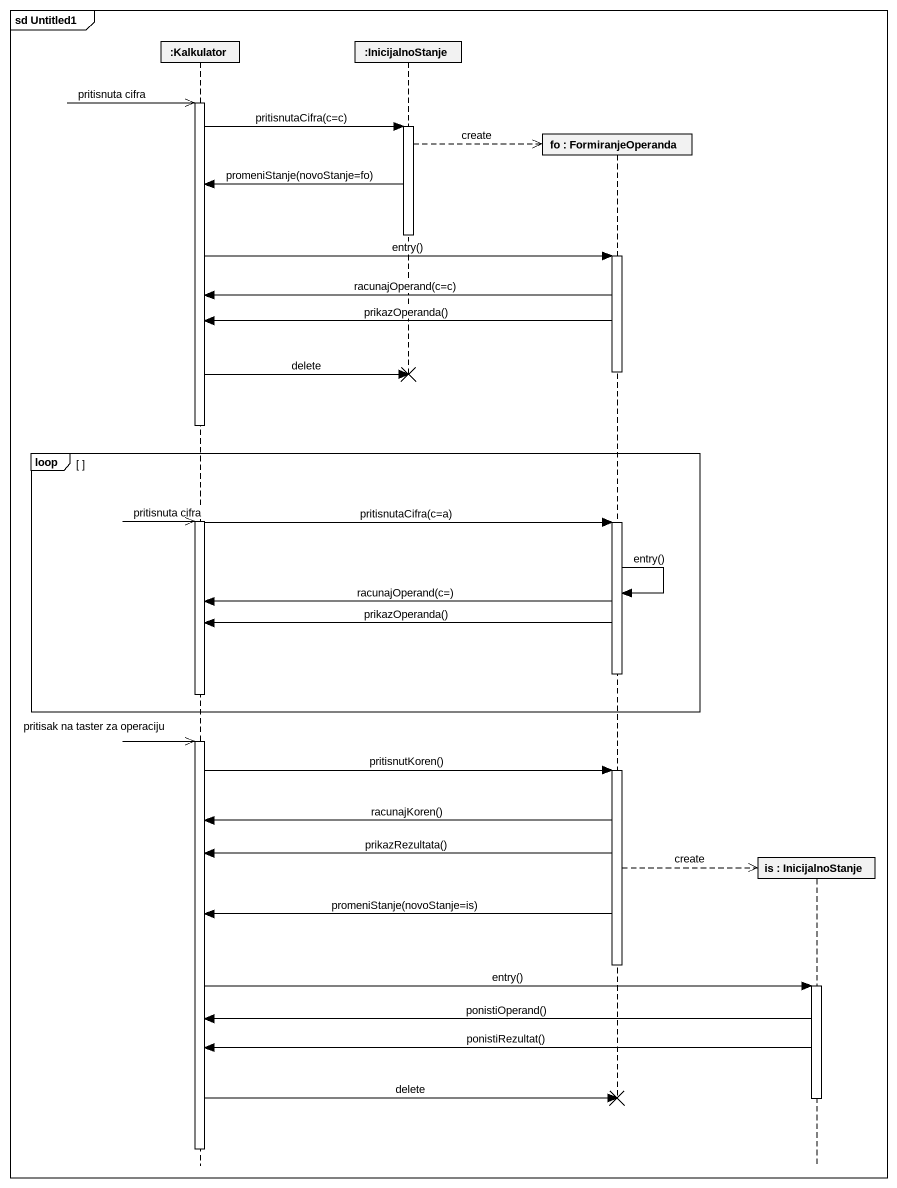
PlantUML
@startuml
mainframe sd Untitled1
hide footbox
participant ":Kalkulator" as Kalkulator
participant ":InicijalnoStanje" as InicijalnoStanje
participant "fo : FormiranjeOperanda" as fo
participant "is : InicijalnoStanje" as is

Kalkulator ->> Kalkulator : pritisnuta cifra
activate Kalkulator
Kalkulator -> InicijalnoStanje : pritisnutaCifra(c=c)
activate InicijalnoStanje
InicijalnoStanje -->> fo ** : create
InicijalnoStanje -> Kalkulator : promeniStanje(novoStanje=fo)
deactivate InicijalnoStanje
Kalkulator -> fo : entry()
activate fo
fo -> Kalkulator : racunajOperand(c=c)
fo -> Kalkulator : prikazOperanda()
deactivate fo
Kalkulator -> InicijalnoStanje !! : delete
deactivate Kalkulator
loop
  Kalkulator ->> Kalkulator : pritisnuta cifra
  activate Kalkulator
  Kalkulator -> fo : pritisnutaCifra(c=a)
  activate fo
  fo -> fo : entry()
  fo -> Kalkulator : racunajOperand(c=)
  fo -> Kalkulator : prikazOperanda()
  deactivate fo
  deactivate Kalkulator
end
Kalkulator ->> Kalkulator : pritisak na taster za operaciju
activate Kalkulator
Kalkulator -> fo : pritisnutKoren()
activate fo
fo -> Kalkulator : racunajKoren()
fo -> Kalkulator : prikazRezultata()
fo -->> is ** : create
fo -> Kalkulator : promeniStanje(novoStanje=is)
deactivate fo
Kalkulator -> is : entry()
activate is
is -> Kalkulator : ponistiOperand()
is -> Kalkulator : ponistiRezultat()
Kalkulator -> fo !! : delete
deactivate is
deactivate Kalkulator
@enduml
